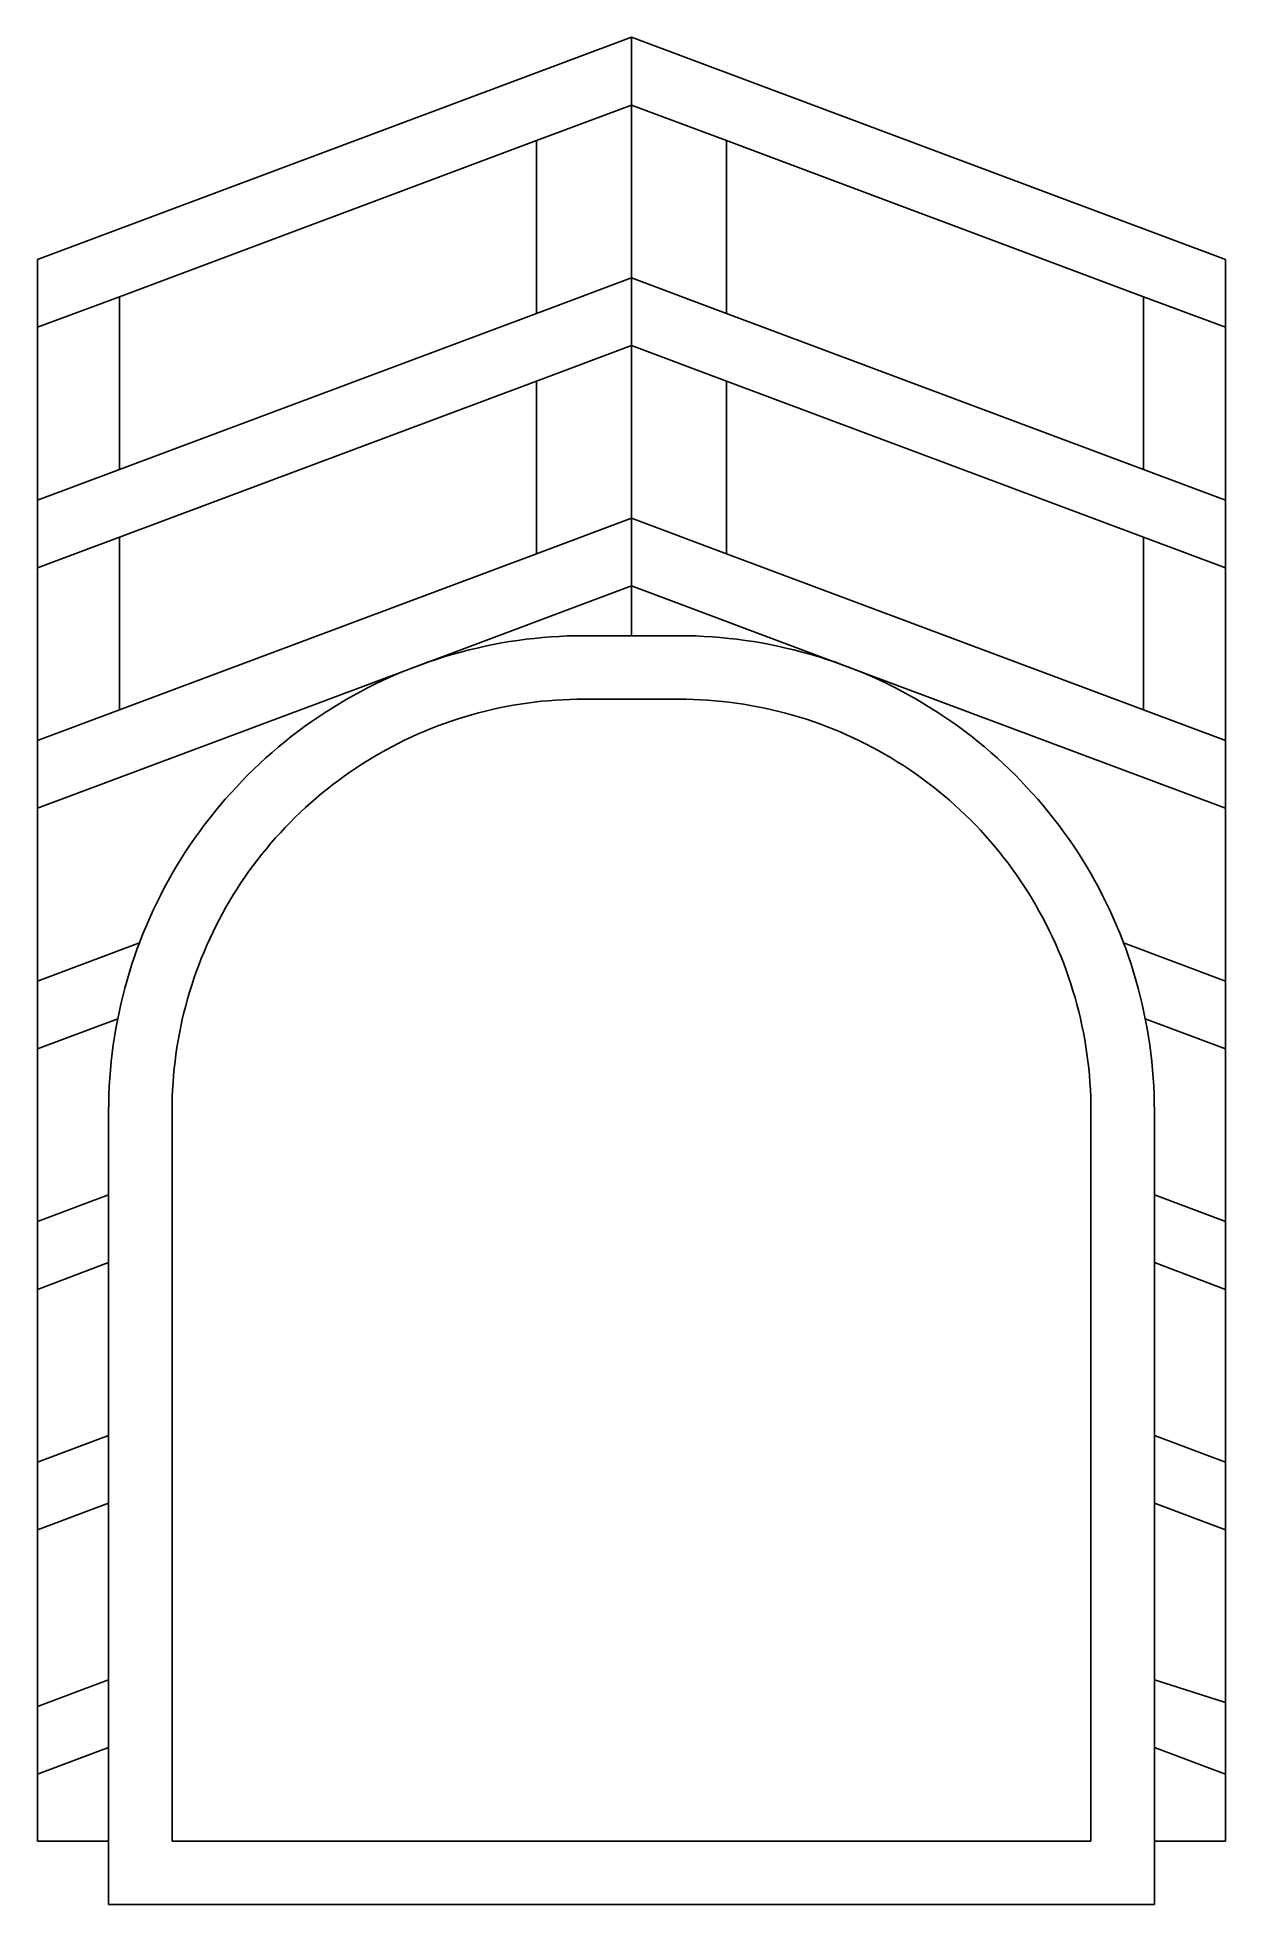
# Model space of a CAD drawing. Header units: inches. Extents: x -4.8 to 4.8, y 0 to 14.9.
import ezdxf

# ---------------------------------------------------------------- set-up
doc = ezdxf.new("R2010")
doc.units = ezdxf.units.IN
doc.header["$MEASUREMENT"] = 0
doc.layers.add('CUT', color=7, linetype='Continuous')

msp = doc.modelspace()

# ---------------------------------------------------------------- linework, layer by layer
at = {"layer": 'CUT'}
for p, q in [((-4.75, 13.148), (0, 14.925)), ((0, 14.925), (0, 14.384)), ((4.75, 13.148), (0, 14.925)), ((-0.76, 14.099), (0, 14.384)), ((0, 14.384), (0, 13.003)), ((0.76, 14.099), (0, 14.384)), ((-4.093, 12.852), (-0.76, 14.099)), ((-0.76, 14.099), (-0.76, 14.099)), ((-0.76, 14.099), (-0.76, 12.718)), ((4.093, 12.852), (0.76, 14.099)), ((0.76, 14.099), (0.76, 12.718)), ((-4.75, 13.148), (-4.75, 13.148)), ((-4.75, 13.148), (-4.75, 12.607)), ((4.75, 13.148), (4.75, 13.148)), ((4.75, 13.148), (4.75, 12.607)), ((-0.76, 12.718), (0, 13.003)), ((0, 13.003), (0, 12.462)), ((0.76, 12.718), (0, 13.003)), ((-4.75, 12.607), (-4.093, 12.852)), ((-4.093, 12.852), (-4.093, 12.852)), ((-4.093, 12.852), (-4.093, 11.471)), ((4.093, 12.852), (4.093, 11.471)), ((4.75, 12.607), (4.093, 12.852)), ((-4.093, 11.471), (-0.76, 12.718)), ((4.093, 11.471), (0.76, 12.718)), ((-4.75, 12.607), (-4.75, 12.607)), ((-4.75, 12.607), (-4.75, 11.226)), ((4.75, 12.607), (4.75, 11.226)), ((-0.76, 12.177), (0, 12.462)), ((0, 12.462), (0, 11.081)), ((0.76, 12.177), (0, 12.462)), ((-4.093, 10.93), (-0.76, 12.177)), ((-0.76, 12.177), (-0.76, 10.796)), ((0.76, 12.177), (0.76, 10.796)), ((4.093, 10.93), (0.76, 12.177)), ((-4.75, 11.226), (-4.093, 11.471)), ((4.75, 11.226), (4.093, 11.471)), ((-4.75, 11.226), (-4.75, 10.685)), ((4.75, 11.226), (4.75, 10.685)), ((-0.76, 10.796), (0, 11.081)), ((0, 11.081), (0, 10.54)), ((0.76, 10.796), (0, 11.081)), ((-4.75, 10.685), (-4.093, 10.93)), ((-4.093, 10.93), (-4.093, 9.549)), ((4.093, 10.93), (4.093, 9.549)), ((4.75, 10.685), (4.093, 10.93)), ((-4.093, 9.549), (-0.76, 10.796)), ((4.093, 9.549), (0.76, 10.796)), ((-4.75, 10.685), (-4.75, 9.304)), ((4.75, 10.685), (4.75, 9.304)), ((-1.611, 9.937), (0, 10.54)), ((0, 10.54), (0, 10.142)), ((1.611, 9.937), (0, 10.54)), ((-1.364, 10.012), (-1.427, 9.995)), ((-1.299, 10.029), (-1.364, 10.012)), ((-1.235, 10.044), (-1.299, 10.029)), ((-1.17, 10.059), (-1.235, 10.044)), ((-1.105, 10.072), (-1.17, 10.059)), ((-1.04, 10.084), (-1.105, 10.072)), ((-0.974, 10.095), (-1.04, 10.084)), ((-0.909, 10.105), (-0.974, 10.095)), ((-0.843, 10.114), (-0.909, 10.105)), ((-0.777, 10.121), (-0.843, 10.114)), ((-0.711, 10.127), (-0.777, 10.121)), ((-0.645, 10.133), (-0.711, 10.127)), ((-0.579, 10.137), (-0.645, 10.133)), ((-0.513, 10.14), (-0.579, 10.137)), ((-0.446, 10.141), (-0.513, 10.14)), ((-0.38, 10.142), (-0.446, 10.141)), ((0, 10.142), (-0.38, 10.142)), ((0.38, 10.142), (0, 10.142)), ((0.446, 10.141), (0.38, 10.142)), ((0.513, 10.14), (0.446, 10.141)), ((0.579, 10.137), (0.513, 10.14)), ((0.645, 10.133), (0.579, 10.137)), ((0.711, 10.127), (0.645, 10.133)), ((0.777, 10.121), (0.711, 10.127)), ((0.843, 10.114), (0.777, 10.121)), ((0.909, 10.105), (0.843, 10.114)), ((0.974, 10.095), (0.909, 10.105)), ((1.04, 10.084), (0.974, 10.095)), ((1.105, 10.072), (1.04, 10.084)), ((1.17, 10.059), (1.105, 10.072)), ((1.235, 10.044), (1.17, 10.059)), ((1.299, 10.029), (1.235, 10.044)), ((1.364, 10.012), (1.299, 10.029)), ((1.427, 9.995), (1.364, 10.012)), ((-4.75, 8.763), (-1.811, 9.862)), ((-1.811, 9.862), (-1.865, 9.84)), ((-1.811, 9.862), (-1.611, 9.937)), ((-1.804, 9.865), (-1.811, 9.862)), ((-1.742, 9.889), (-1.804, 9.865)), ((-1.68, 9.913), (-1.742, 9.889)), ((-1.617, 9.935), (-1.68, 9.913)), ((-1.611, 9.937), (-1.617, 9.935)), ((-1.554, 9.956), (-1.611, 9.937)), ((-1.491, 9.976), (-1.554, 9.956)), ((-1.427, 9.995), (-1.491, 9.976)), ((1.491, 9.976), (1.427, 9.995)), ((1.554, 9.956), (1.491, 9.976)), ((1.611, 9.937), (1.554, 9.956)), ((1.617, 9.935), (1.611, 9.937)), ((1.811, 9.862), (1.611, 9.937)), ((1.68, 9.913), (1.617, 9.935)), ((1.742, 9.889), (1.68, 9.913)), ((1.804, 9.865), (1.742, 9.889)), ((1.811, 9.862), (1.804, 9.865)), ((1.865, 9.84), (1.811, 9.862)), ((4.75, 8.763), (1.811, 9.862)), ((-2.105, 9.728), (-2.164, 9.697)), ((-2.046, 9.757), (-2.105, 9.728)), ((-1.986, 9.786), (-2.046, 9.757)), ((-1.926, 9.813), (-1.986, 9.786)), ((-1.865, 9.84), (-1.926, 9.813)), ((1.926, 9.813), (1.865, 9.84)), ((1.986, 9.786), (1.926, 9.813)), ((2.046, 9.757), (1.986, 9.786)), ((2.105, 9.728), (2.046, 9.757)), ((2.164, 9.697), (2.105, 9.728)), ((-2.394, 9.564), (-2.45, 9.529)), ((-2.337, 9.599), (-2.394, 9.564)), ((-2.28, 9.633), (-2.337, 9.599)), ((-2.222, 9.665), (-2.28, 9.633)), ((-2.164, 9.697), (-2.222, 9.665)), ((-1.113, 9.553), (-1.168, 9.54)), ((-1.057, 9.565), (-1.113, 9.553)), ((-1.002, 9.576), (-1.057, 9.565)), ((-0.946, 9.586), (-1.002, 9.576)), ((-0.89, 9.596), (-0.946, 9.586)), ((-0.833, 9.604), (-0.89, 9.596)), ((-0.777, 9.611), (-0.833, 9.604)), ((-0.72, 9.618), (-0.777, 9.611)), ((-0.664, 9.623), (-0.72, 9.618)), ((-0.607, 9.627), (-0.664, 9.623)), ((-0.55, 9.631), (-0.607, 9.627)), ((-0.494, 9.633), (-0.55, 9.631)), ((-0.437, 9.635), (-0.494, 9.633)), ((-0.38, 9.635), (-0.437, 9.635)), ((0.38, 9.635), (-0.38, 9.635)), ((0.437, 9.635), (0.38, 9.635)), ((0.495, 9.633), (0.437, 9.635)), ((0.552, 9.631), (0.495, 9.633)), ((0.61, 9.627), (0.552, 9.631)), ((0.667, 9.623), (0.61, 9.627)), ((0.724, 9.617), (0.667, 9.623)), ((0.781, 9.611), (0.724, 9.617)), ((0.838, 9.603), (0.781, 9.611)), ((0.895, 9.595), (0.838, 9.603)), ((0.952, 9.585), (0.895, 9.595)), ((1.008, 9.575), (0.952, 9.585)), ((1.065, 9.563), (1.008, 9.575)), ((1.121, 9.551), (1.065, 9.563)), ((2.222, 9.665), (2.164, 9.697)), ((2.28, 9.633), (2.222, 9.665)), ((2.337, 9.599), (2.28, 9.633)), ((2.394, 9.564), (2.337, 9.599)), ((2.45, 9.529), (2.394, 9.564)), ((-4.75, 9.304), (-4.093, 9.549)), ((-2.614, 9.416), (-2.667, 9.377)), ((-2.56, 9.455), (-2.614, 9.416)), ((-2.505, 9.492), (-2.56, 9.455)), ((-2.45, 9.529), (-2.505, 9.492)), ((-1.548, 9.421), (-1.601, 9.401)), ((-1.495, 9.441), (-1.548, 9.421)), ((-1.441, 9.46), (-1.495, 9.441)), ((-1.387, 9.478), (-1.441, 9.46)), ((-1.333, 9.494), (-1.387, 9.478)), ((-1.278, 9.51), (-1.333, 9.494)), ((-1.223, 9.525), (-1.278, 9.51)), ((-1.168, 9.54), (-1.223, 9.525)), ((1.177, 9.537), (1.121, 9.551)), ((1.232, 9.523), (1.177, 9.537)), ((1.288, 9.508), (1.232, 9.523)), ((1.343, 9.491), (1.288, 9.508)), ((1.398, 9.474), (1.343, 9.491)), ((1.452, 9.456), (1.398, 9.474)), ((1.506, 9.437), (1.452, 9.456)), ((1.56, 9.416), (1.506, 9.437)), ((1.614, 9.395), (1.56, 9.416)), ((2.505, 9.492), (2.45, 9.529)), ((2.56, 9.455), (2.505, 9.492)), ((2.614, 9.416), (2.56, 9.455)), ((2.667, 9.377), (2.614, 9.416)), ((4.75, 9.304), (4.093, 9.549)), ((-4.75, 9.304), (-4.75, 8.763)), ((-2.771, 9.295), (-2.823, 9.253)), ((-2.72, 9.336), (-2.771, 9.295)), ((-2.667, 9.377), (-2.72, 9.336)), ((-1.91, 9.258), (-1.961, 9.231)), ((-1.86, 9.284), (-1.91, 9.258)), ((-1.809, 9.309), (-1.86, 9.284)), ((-1.757, 9.333), (-1.809, 9.309)), ((-1.706, 9.357), (-1.757, 9.333)), ((-1.653, 9.379), (-1.706, 9.357)), ((-1.601, 9.401), (-1.653, 9.379)), ((1.667, 9.373), (1.614, 9.395)), ((1.72, 9.35), (1.667, 9.373)), ((1.772, 9.327), (1.72, 9.35)), ((1.824, 9.302), (1.772, 9.327)), ((1.875, 9.276), (1.824, 9.302)), ((1.926, 9.25), (1.875, 9.276)), ((2.72, 9.336), (2.667, 9.377)), ((2.771, 9.295), (2.72, 9.336)), ((2.823, 9.253), (2.771, 9.295)), ((4.75, 9.304), (4.75, 8.763)), ((-2.972, 9.121), (-3.02, 9.075)), ((-2.923, 9.166), (-2.972, 9.121)), ((-2.873, 9.21), (-2.923, 9.166)), ((-2.823, 9.253), (-2.873, 9.21)), ((-2.156, 9.115), (-2.204, 9.084)), ((-2.108, 9.145), (-2.156, 9.115)), ((-2.059, 9.175), (-2.108, 9.145)), ((-2.01, 9.203), (-2.059, 9.175)), ((-1.961, 9.231), (-2.01, 9.203)), ((1.977, 9.222), (1.926, 9.25)), ((2.027, 9.194), (1.977, 9.222)), ((2.076, 9.165), (2.027, 9.194)), ((2.125, 9.135), (2.076, 9.165)), ((2.174, 9.104), (2.125, 9.135)), ((2.873, 9.21), (2.823, 9.253)), ((2.923, 9.166), (2.873, 9.21)), ((2.972, 9.121), (2.923, 9.166)), ((3.02, 9.075), (2.972, 9.121)), ((-3.113, 8.982), (-3.159, 8.933)), ((-3.067, 9.029), (-3.113, 8.982)), ((-3.02, 9.075), (-3.067, 9.029)), ((-2.343, 8.986), (-2.389, 8.952)), ((-2.297, 9.02), (-2.343, 8.986)), ((-2.251, 9.052), (-2.297, 9.02)), ((-2.204, 9.084), (-2.251, 9.052)), ((2.222, 9.072), (2.174, 9.104)), ((2.269, 9.04), (2.222, 9.072)), ((2.316, 9.006), (2.269, 9.04)), ((2.362, 8.972), (2.316, 9.006)), ((2.408, 8.937), (2.362, 8.972)), ((3.067, 9.029), (3.02, 9.075)), ((3.113, 8.982), (3.067, 9.029)), ((3.159, 8.933), (3.113, 8.982)), ((-3.248, 8.835), (-3.291, 8.784)), ((-3.204, 8.885), (-3.248, 8.835)), ((-3.159, 8.933), (-3.204, 8.885)), ((-2.564, 8.807), (-2.606, 8.769)), ((-2.521, 8.844), (-2.564, 8.807)), ((-2.477, 8.881), (-2.521, 8.844)), ((-2.433, 8.917), (-2.477, 8.881)), ((-2.389, 8.952), (-2.433, 8.917)), ((2.453, 8.901), (2.408, 8.937)), ((2.497, 8.865), (2.453, 8.901)), ((2.541, 8.827), (2.497, 8.865)), ((2.584, 8.789), (2.541, 8.827)), ((3.204, 8.885), (3.159, 8.933)), ((3.248, 8.835), (3.204, 8.885)), ((3.291, 8.784), (3.248, 8.835)), ((-4.75, 8.763), (-4.75, 7.381)), ((-3.374, 8.681), (-3.415, 8.629)), ((-3.333, 8.733), (-3.374, 8.681)), ((-3.291, 8.784), (-3.333, 8.733)), ((-2.689, 8.691), (-2.729, 8.65)), ((-2.648, 8.73), (-2.689, 8.691)), ((-2.606, 8.769), (-2.648, 8.73)), ((2.626, 8.75), (2.584, 8.789)), ((2.668, 8.711), (2.626, 8.75)), ((2.709, 8.671), (2.668, 8.711)), ((2.749, 8.63), (2.709, 8.671)), ((3.333, 8.733), (3.291, 8.784)), ((3.374, 8.681), (3.333, 8.733)), ((3.415, 8.629), (3.374, 8.681)), ((4.75, 8.763), (4.75, 7.381)), ((-3.493, 8.521), (-3.53, 8.467)), ((-3.454, 8.575), (-3.493, 8.521)), ((-3.415, 8.629), (-3.454, 8.575)), ((-2.845, 8.526), (-2.882, 8.483)), ((-2.807, 8.568), (-2.845, 8.526)), ((-2.768, 8.61), (-2.807, 8.568)), ((-2.729, 8.65), (-2.768, 8.61)), ((2.789, 8.588), (2.749, 8.63)), ((2.827, 8.546), (2.789, 8.588)), ((2.866, 8.502), (2.827, 8.546)), ((3.454, 8.575), (3.415, 8.629)), ((3.493, 8.521), (3.454, 8.575)), ((3.53, 8.467), (3.493, 8.521)), ((-3.567, 8.411), (-3.603, 8.356)), ((-3.53, 8.467), (-3.567, 8.411)), ((-2.955, 8.395), (-2.99, 8.35)), ((-2.919, 8.439), (-2.955, 8.395)), ((-2.882, 8.483), (-2.919, 8.439)), ((2.903, 8.459), (2.866, 8.502)), ((2.939, 8.414), (2.903, 8.459)), ((2.975, 8.369), (2.939, 8.414)), ((3.01, 8.324), (2.975, 8.369)), ((3.567, 8.411), (3.53, 8.467)), ((3.603, 8.356), (3.567, 8.411)), ((-3.671, 8.242), (-3.704, 8.184)), ((-3.637, 8.299), (-3.671, 8.242)), ((-3.603, 8.356), (-3.637, 8.299)), ((-3.09, 8.213), (-3.122, 8.166)), ((-3.058, 8.259), (-3.09, 8.213)), ((-3.024, 8.305), (-3.058, 8.259)), ((-2.99, 8.35), (-3.024, 8.305)), ((3.044, 8.278), (3.01, 8.324)), ((3.078, 8.231), (3.044, 8.278)), ((3.11, 8.183), (3.078, 8.231)), ((3.637, 8.299), (3.603, 8.356)), ((3.671, 8.242), (3.637, 8.299)), ((3.704, 8.184), (3.671, 8.242)), ((-3.766, 8.067), (-3.795, 8.008)), ((-3.735, 8.126), (-3.766, 8.067)), ((-3.704, 8.184), (-3.735, 8.126)), ((-3.184, 8.07), (-3.213, 8.021)), ((-3.153, 8.118), (-3.184, 8.07)), ((-3.122, 8.166), (-3.153, 8.118)), ((3.142, 8.136), (3.11, 8.183)), ((3.173, 8.087), (3.142, 8.136)), ((3.203, 8.038), (3.173, 8.087)), ((3.735, 8.126), (3.704, 8.184)), ((3.766, 8.067), (3.735, 8.126)), ((3.795, 8.008), (3.766, 8.067)), ((-3.824, 7.948), (-3.851, 7.887)), ((-3.795, 8.008), (-3.824, 7.948)), ((-3.269, 7.922), (-3.296, 7.872)), ((-3.242, 7.972), (-3.269, 7.922)), ((-3.213, 8.021), (-3.242, 7.972)), ((3.232, 7.989), (3.203, 8.038)), ((3.26, 7.939), (3.232, 7.989)), ((3.288, 7.888), (3.26, 7.939)), ((3.824, 7.948), (3.795, 8.008)), ((3.851, 7.887), (3.824, 7.948)), ((-3.903, 7.765), (-3.928, 7.704)), ((-3.878, 7.827), (-3.903, 7.765)), ((-3.851, 7.887), (-3.878, 7.827)), ((-3.347, 7.771), (-3.371, 7.719)), ((-3.322, 7.822), (-3.347, 7.771)), ((-3.296, 7.872), (-3.322, 7.822)), ((3.314, 7.837), (3.288, 7.888)), ((3.34, 7.786), (3.314, 7.837)), ((3.365, 7.734), (3.34, 7.786)), ((3.878, 7.827), (3.851, 7.887)), ((3.903, 7.765), (3.878, 7.827)), ((3.928, 7.704), (3.903, 7.765)), ((-4.75, 7.381), (-3.934, 7.687)), ((-3.951, 7.642), (-3.973, 7.579)), ((-3.934, 7.687), (-3.951, 7.642)), ((-3.928, 7.704), (-3.934, 7.687)), ((-3.417, 7.615), (-3.439, 7.563)), ((-3.395, 7.668), (-3.417, 7.615)), ((-3.371, 7.719), (-3.395, 7.668)), ((3.389, 7.681), (3.365, 7.734)), ((3.412, 7.629), (3.389, 7.681)), ((3.434, 7.576), (3.412, 7.629)), ((3.934, 7.687), (3.928, 7.704)), ((3.951, 7.642), (3.934, 7.687)), ((4.75, 7.381), (3.934, 7.687)), ((3.973, 7.579), (3.951, 7.642)), ((-3.994, 7.516), (-4.014, 7.453)), ((-3.973, 7.579), (-3.994, 7.516)), ((-3.459, 7.51), (-3.479, 7.456)), ((-3.439, 7.563), (-3.459, 7.51)), ((3.455, 7.522), (3.434, 7.576)), ((3.475, 7.468), (3.455, 7.522)), ((3.494, 7.414), (3.475, 7.468)), ((3.994, 7.516), (3.973, 7.579)), ((4.014, 7.453), (3.994, 7.516)), ((-4.75, 7.381), (-4.75, 6.84)), ((-4.051, 7.325), (-4.067, 7.261)), ((-4.033, 7.389), (-4.051, 7.325)), ((-4.014, 7.453), (-4.033, 7.389)), ((-3.516, 7.349), (-3.533, 7.294)), ((-3.498, 7.403), (-3.516, 7.349)), ((-3.479, 7.456), (-3.498, 7.403)), ((3.512, 7.36), (3.494, 7.414)), ((3.529, 7.305), (3.512, 7.36)), ((4.033, 7.389), (4.014, 7.453)), ((4.051, 7.325), (4.033, 7.389)), ((4.067, 7.261), (4.051, 7.325)), ((4.75, 7.381), (4.75, 6.84)), ((-4.083, 7.197), (-4.097, 7.132)), ((-4.067, 7.261), (-4.083, 7.197)), ((-3.564, 7.185), (-3.578, 7.13)), ((-3.549, 7.24), (-3.564, 7.185)), ((-3.533, 7.294), (-3.549, 7.24)), ((3.546, 7.25), (3.529, 7.305)), ((3.561, 7.194), (3.546, 7.25)), ((3.576, 7.139), (3.561, 7.194)), ((4.083, 7.197), (4.067, 7.261)), ((4.097, 7.132), (4.083, 7.197)), ((-4.75, 6.84), (-4.107, 7.081)), ((-4.11, 7.067), (-4.122, 7.002)), ((-4.107, 7.081), (-4.11, 7.067)), ((-4.097, 7.132), (-4.107, 7.081)), ((-3.603, 7.019), (-3.614, 6.963)), ((-3.591, 7.075), (-3.603, 7.019)), ((-3.578, 7.13), (-3.591, 7.075)), ((3.589, 7.083), (3.576, 7.139)), ((3.601, 7.027), (3.589, 7.083)), ((3.613, 6.97), (3.601, 7.027)), ((4.107, 7.081), (4.097, 7.132)), ((4.11, 7.067), (4.107, 7.081)), ((4.75, 6.84), (4.107, 7.081)), ((4.122, 7.002), (4.11, 7.067)), ((-4.143, 6.871), (-4.152, 6.805)), ((-4.133, 6.936), (-4.143, 6.871)), ((-4.122, 7.002), (-4.133, 6.936)), ((-3.624, 6.908), (-3.634, 6.851)), ((-3.614, 6.963), (-3.624, 6.908)), ((3.623, 6.914), (3.613, 6.97)), ((3.633, 6.857), (3.623, 6.914)), ((4.133, 6.936), (4.122, 7.002)), ((4.143, 6.871), (4.133, 6.936)), ((4.152, 6.805), (4.143, 6.871)), ((-4.75, 6.84), (-4.75, 5.459)), ((-4.159, 6.739), (-4.166, 6.673)), ((-4.152, 6.805), (-4.159, 6.739)), ((-3.649, 6.739), (-3.656, 6.682)), ((-3.642, 6.795), (-3.649, 6.739)), ((-3.634, 6.851), (-3.642, 6.795)), ((3.641, 6.8), (3.633, 6.857)), ((3.649, 6.743), (3.641, 6.8)), ((3.655, 6.686), (3.649, 6.743)), ((4.159, 6.739), (4.152, 6.805)), ((4.166, 6.673), (4.159, 6.739)), ((4.75, 6.84), (4.75, 5.459)), ((-4.171, 6.607), (-4.175, 6.541)), ((-4.166, 6.673), (-4.171, 6.607)), ((-3.665, 6.569), (-3.669, 6.512)), ((-3.661, 6.626), (-3.665, 6.569)), ((-3.656, 6.682), (-3.661, 6.626)), ((3.661, 6.629), (3.655, 6.686)), ((3.665, 6.572), (3.661, 6.629)), ((3.669, 6.514), (3.665, 6.572)), ((4.171, 6.607), (4.166, 6.673)), ((4.175, 6.541), (4.171, 6.607)), ((-4.178, 6.474), (-4.179, 6.408)), ((-4.175, 6.541), (-4.178, 6.474)), ((-3.671, 6.456), (-3.673, 6.399)), ((-3.669, 6.512), (-3.671, 6.456)), ((3.671, 6.457), (3.669, 6.514)), ((3.673, 6.399), (3.671, 6.457)), ((4.178, 6.474), (4.175, 6.541)), ((4.179, 6.408), (4.178, 6.474)), ((-4.179, 6.408), (-4.18, 6.342)), ((-4.18, 6.342), (-4.18, 5.673)), ((-3.673, 6.399), (-3.673, 6.342)), ((-3.673, 6.342), (-3.673, 0.507)), ((3.673, 6.342), (3.673, 6.399)), ((3.673, 0.507), (3.673, 6.342)), ((4.18, 6.342), (4.179, 6.408)), ((4.18, 5.673), (4.18, 6.342)), ((-4.75, 5.459), (-4.18, 5.673)), ((-4.18, 5.673), (-4.18, 5.132)), ((4.18, 5.132), (4.18, 5.673)), ((4.75, 5.459), (4.18, 5.673)), ((-4.75, 5.459), (-4.75, 4.918)), ((4.75, 5.459), (4.75, 4.918)), ((-4.75, 4.918), (-4.18, 5.132)), ((-4.18, 5.132), (-4.18, 3.75)), ((4.18, 3.75), (4.18, 5.132)), ((4.75, 4.918), (4.18, 5.132)), ((-4.75, 4.918), (-4.75, 3.537)), ((4.75, 4.918), (4.75, 3.537)), ((-4.75, 3.537), (-4.18, 3.75)), ((-4.18, 3.75), (-4.18, 3.209)), ((4.18, 3.209), (4.18, 3.75)), ((4.75, 3.537), (4.18, 3.75)), ((-4.75, 3.537), (-4.75, 2.996)), ((4.75, 3.537), (4.75, 2.996)), ((-4.75, 2.996), (-4.18, 3.209)), ((-4.18, 3.209), (-4.18, 1.797)), ((4.18, 1.797), (4.18, 3.209)), ((4.75, 2.996), (4.18, 3.209)), ((-4.75, 2.996), (-4.75, 1.615)), ((4.75, 2.996), (4.75, 1.615)), ((-4.75, 1.583), (-4.18, 1.797)), ((-4.18, 1.797), (-4.18, 1.256)), ((4.18, 1.256), (4.18, 1.797)), ((4.75, 1.615), (4.18, 1.797)), ((-4.75, 1.615), (-4.75, 1.583)), ((-4.75, 1.583), (-4.75, 1.043)), ((4.75, 1.615), (4.75, 1.043)), ((-4.75, 1.043), (-4.18, 1.256)), ((-4.18, 1.256), (-4.18, 0.507)), ((4.18, 0.507), (4.18, 1.256)), ((4.75, 1.043), (4.18, 1.256)), ((-4.75, 1.043), (-4.75, 0.507)), ((4.75, 1.043), (4.75, 0.507)), ((-4.75, 0.507), (-4.18, 0.507)), ((-4.18, 0.507), (-4.18, 0)), ((-3.673, 0.507), (3.673, 0.507)), ((4.18, 0), (4.18, 0.507)), ((4.75, 0.507), (4.18, 0.507)), ((-4.18, 0), (4.18, 0))]:
    msp.add_line(p, q, dxfattribs=at)

doc.saveas('drawing.dxf')
